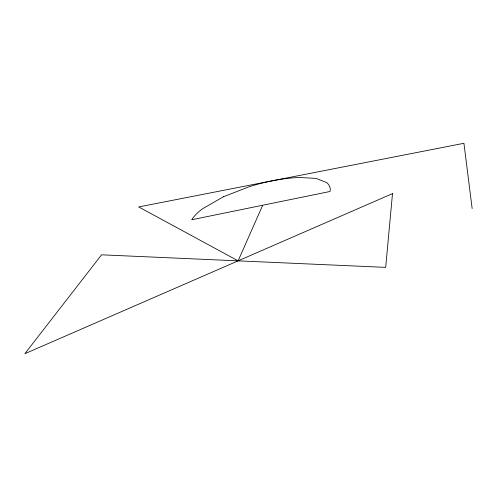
<?xml version="1.0" encoding="UTF-8"?>
<svg xmlns="http://www.w3.org/2000/svg" width="497" height="497" viewBox="0 0 497 497"><rect width="100%" height="100%" fill="white"/><g stroke="black" fill="none" stroke-linecap="round" stroke-linejoin="round"><path stroke-width="0.75" d="M262.702 205.242L238.113 260.85L138.706 206.938L463.931 143.285L472.15 208.554M392.493 193.631L385.684 267.374L101.568 254.818L24.85 353.715L392.493 193.631M223.426 196.762L202.658 208.728A108.831 40.009 -3.8 0 0 191.78 219.736L329.983 191.494A64.026 21.663 -4.4 0 0 326.827 182.666L316.104 178.398L299.163 177.46A65.592 22.756 -3.8 0 0 273.636 180.529A106.725 38.449 -3.4 0 0 249.196 186.742L223.426 196.762"/></g></svg>
